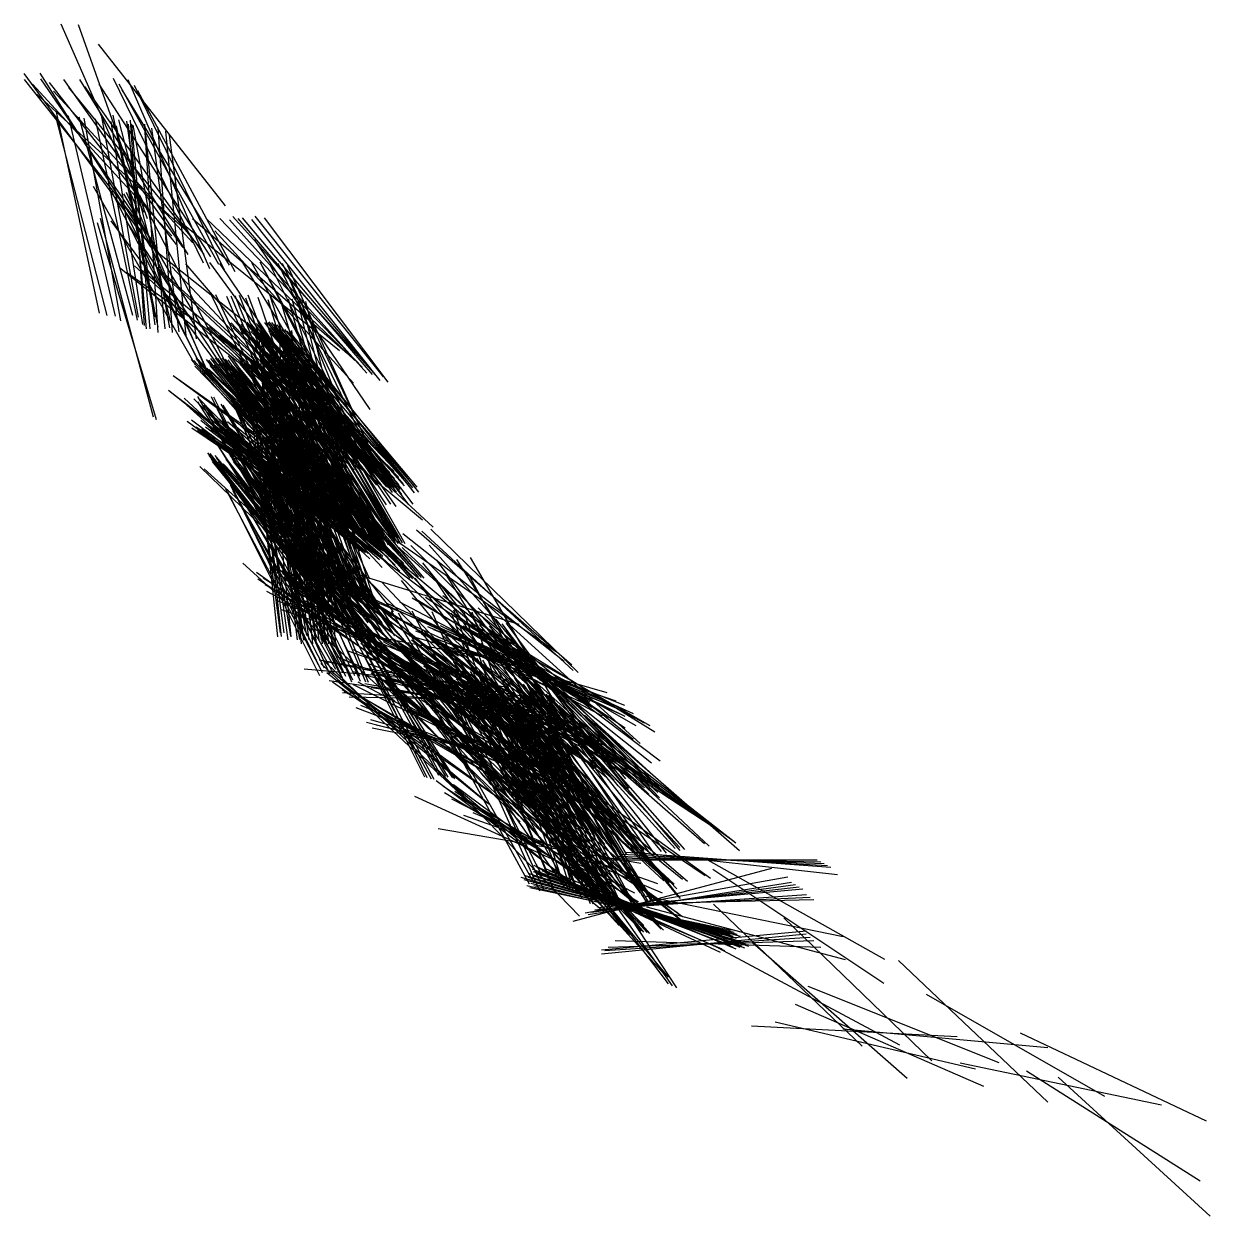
# Model space of a CAD drawing. Extents: x 450045 to 455000, y 6465319 to 6474780.
# Drawn here: x 450967.63 to 450984.58, y 6467464.06 to 6467481.1 of the extents above; entities that cross this region are included whole.
import ezdxf

# ---------------------------------------------------------------- set-up
doc = ezdxf.new("R2010")
doc.units = 0

msp = doc.modelspace()

# ---------------------------------------------------------------- linework, layer by layer
at = {"layer": 'cliff3'}
for points in [[(450968.158, 6467481.096), (450969.342, 6467478.404)], [(450968.406, 6467481.084), (450969.394, 6467478.316)], [(450968.406, 6467481.084), (450969.394, 6467478.316)], [(450968.692, 6467480.806), (450970.508, 6467478.494)], [(450967.631, 6467480.385), (450969.369, 6467478.015)], [(450967.861, 6467480.39), (450969.439, 6467477.91)], [(450967.637, 6467480.302), (450969.463, 6467477.998)], [(450967.755, 6467480.232), (450969.745, 6467478.068)], [(450967.867, 6467480.311), (450969.533, 6467477.889)], [(450967.867, 6467480.311), (450969.533, 6467477.889)], [(450967.992, 6467480.256), (450969.808, 6467477.944)], [(450967.992, 6467480.256), (450969.808, 6467477.944)], [(450968.199, 6467480.299), (450969.901, 6467477.901)], [(450968.428, 6467480.301), (450969.972, 6467477.799)], [(450968.499, 6467480.199), (450970.201, 6467477.801)], [(450968.701, 6467480.234), (450970.299, 6467477.766)], [(450968.906, 6467480.321), (450970.194, 6467477.679)], [(450968.989, 6467480.237), (450970.411, 6467477.663)], [(450969.117, 6467480.3), (450970.283, 6467477.6)], [(450969.206, 6467480.221), (450970.494, 6467477.579)], [(450967.816, 6467480.093), (450969.984, 6467478.107)], [(450968.055, 6467480.132), (450970.045, 6467477.968)], [(450968.055, 6467480.132), (450970.045, 6467477.968)], [(450968.267, 6467480.186), (450970.133, 6467477.914)], [(450969.033, 6467480.154), (450970.567, 6467477.646)], [(450969.253, 6467480.144), (450970.647, 6467477.556)], [(450968.081, 6467479.773), (450968.819, 6467476.927)], [(450968.092, 6467479.837), (450968.708, 6467476.963)], [(450968.266, 6467479.782), (450968.934, 6467476.918)], [(450968.418, 6467479.769), (450969.182, 6467476.931)], [(450968.487, 6467479.746), (450969.013, 6467476.854)], [(450968.652, 6467479.74), (450969.248, 6467476.86)], [(450968.734, 6467479.796), (450969.266, 6467476.904)], [(450968.873, 6467479.702), (450969.327, 6467476.798)], [(450968.904, 6467479.79), (450969.496, 6467476.91)], [(450968.983, 6467479.723), (450969.717, 6467476.877)], [(450969.098, 6467479.706), (450969.502, 6467476.794)], [(450969.152, 6467479.717), (450969.348, 6467476.783)], [(450968.952, 6467479.64), (450969.548, 6467476.76)], [(450969.12, 6467479.664), (450969.38, 6467476.736)], [(450969.167, 6467479.664), (450969.433, 6467476.736)], [(450969.187, 6467479.646), (450969.713, 6467476.754)], [(450969.354, 6467479.663), (450969.646, 6467476.737)], [(450969.356, 6467479.617), (450969.544, 6467476.683)], [(450969.453, 6467479.607), (450969.847, 6467476.693)], [(450969.548, 6467479.616), (450969.752, 6467476.684)], [(450969.654, 6467479.563), (450969.946, 6467476.637)], [(450969.708, 6467479.507), (450970.092, 6467476.593)], [(450968.621, 6467478.776), (450970.079, 6467476.224)], [(450968.879, 6467478.708), (450970.221, 6467476.092)], [(450968.906, 6467478.772), (450970.194, 6467476.128)], [(450969.055, 6467478.667), (450970.545, 6467476.133)], [(450969.094, 6467478.689), (450970.306, 6467476.011)], [(450969.121, 6467478.751), (450970.279, 6467476.049)], [(450969.278, 6467478.658), (450970.622, 6467476.042)], [(450970.617, 6467478.343), (450972.583, 6467476.157)], [(450970.75, 6467478.322), (450972.65, 6467476.078)], [(450970.932, 6467478.348), (450972.768, 6467476.052)], [(450971.065, 6467478.324), (450972.835, 6467475.976)], [(450971.065, 6467478.324), (450972.835, 6467475.976)], [(450968.678, 6467478.258), (450969.522, 6467475.442)], [(450968.721, 6467478.32), (450969.479, 6467475.48)], [(450968.873, 6467478.28), (450970.627, 6467475.92)], [(450969.092, 6467478.278), (450970.708, 6467475.822)], [(450969.857, 6467478.274), (450972.143, 6467476.426)], [(450970.042, 6467478.316), (450972.258, 6467476.384)], [(450970.238, 6467478.316), (450972.362, 6467476.284)], [(450970.433, 6467478.312), (450972.467, 6467476.188)], [(450970.568, 6467478.294), (450972.532, 6467476.106)], [(450970.69, 6467478.313), (450972.61, 6467476.087)], [(450970.884, 6467478.3), (450972.716, 6467476)], [(450970.36, 6467478.137), (450972.34, 6467475.963)], [(450970.924, 6467478.016), (450972.576, 6467475.584)], [(450969.499, 6467477.865), (450971.801, 6467476.035)], [(450969.941, 6467477.664), (450971.859, 6467475.436)], [(450970.282, 6467477.686), (450972.018, 6467475.314)], [(450970.428, 6467477.669), (450972.072, 6467475.231)], [(450970.74, 6467477.708), (450972.26, 6467475.192)], [(450970.882, 6467477.683), (450972.318, 6467475.117)], [(450971.003, 6467477.694), (450972.397, 6467475.106)], [(450971.023, 6467477.655), (450972.377, 6467475.045)], [(450971.143, 6467477.665), (450972.457, 6467475.035)], [(450971.262, 6467477.674), (450972.538, 6467475.026)], [(450971.321, 6467477.678), (450972.579, 6467475.022)], [(450971.399, 6467477.641), (450972.601, 6467474.959)], [(450968.999, 6467477.614), (450971.301, 6467475.786)], [(450969.099, 6467477.548), (450971.501, 6467475.852)], [(450969.212, 6467477.639), (450971.388, 6467475.661)], [(450969.312, 6467477.581), (450971.588, 6467475.719)], [(450969.512, 6467477.639), (450971.688, 6467475.661)], [(450969.528, 6467477.605), (450971.672, 6467475.595)], [(450969.744, 6467477.621), (450971.756, 6467475.479)], [(450971.4, 6467477.513), (450972.5, 6467474.787)], [(450970.307, 6467477.222), (450971.593, 6467474.578)], [(450970.371, 6467477.228), (450971.629, 6467474.572)], [(450970.525, 6467477.203), (450971.675, 6467474.497)], [(450970.587, 6467477.208), (450971.713, 6467474.492)], [(450970.648, 6467477.213), (450971.752, 6467474.487)], [(450970.71, 6467477.217), (450971.79, 6467474.483)], [(450970.798, 6467477.181), (450971.802, 6467474.419)], [(450970.831, 6467477.225), (450971.869, 6467474.475)], [(450970.976, 6467477.192), (450971.924, 6467474.408)], [(450971.12, 6467477.156), (450971.98, 6467474.344)], [(450971.152, 6467477.2), (450972.048, 6467474.4)], [(450971.293, 6467477.162), (450972.107, 6467474.338)], [(450971.407, 6467477.166), (450972.193, 6467474.334)], [(450971.463, 6467477.168), (450972.237, 6467474.332)], [(450971.655, 6467477.129), (450972.345, 6467474.271)], [(450971.543, 6467477.126), (450972.257, 6467474.274)], [(450971.599, 6467477.128), (450972.301, 6467474.272)], [(450970.558, 6467476.835), (450972.542, 6467474.665)], [(450970.596, 6467476.824), (450972.604, 6467474.676)], [(450970.693, 6467476.816), (450972.607, 6467474.584)], [(450970.732, 6467476.806), (450972.668, 6467474.594)], [(450970.816, 6467476.835), (450972.684, 6467474.565)], [(450970.829, 6467476.796), (450972.671, 6467474.504)], [(450970.855, 6467476.826), (450972.745, 6467474.574)], [(450970.951, 6467476.813), (450972.749, 6467474.487)], [(450970.99, 6467476.804), (450972.81, 6467474.496)], [(450971.071, 6467476.829), (450972.829, 6467474.471)], [(450971.111, 6467476.821), (450972.889, 6467474.479)], [(450971.132, 6467476.836), (450972.868, 6467474.464)], [(450971.171, 6467476.829), (450972.929, 6467474.471)], [(450971.206, 6467476.803), (450972.894, 6467474.397)], [(450971.246, 6467476.796), (450972.954, 6467474.404)], [(450970.248, 6467476.777), (450972.352, 6467474.723)], [(450970.286, 6467476.764), (450972.414, 6467474.736)], [(450970.312, 6467476.689), (450972.488, 6467474.711)], [(450970.425, 6467476.646), (450972.675, 6467474.754)], [(450970.462, 6467476.631), (450972.738, 6467474.769)], [(450970.622, 6467476.751), (450972.678, 6467474.649)], [(450970.737, 6467476.715), (450972.863, 6467474.685)], [(450970.758, 6467476.735), (450972.742, 6467474.565)], [(450970.775, 6467476.702), (450972.925, 6467474.698)], [(450970.868, 6467476.787), (450972.732, 6467474.513)], [(450970.873, 6467476.701), (450972.927, 6467474.599)], [(450970.88, 6467476.755), (450972.82, 6467474.545)], [(450970.893, 6467476.716), (450972.807, 6467474.484)], [(450970.911, 6467476.689), (450972.989, 6467474.611)], [(450970.996, 6467476.724), (450973.004, 6467474.576)], [(450971.009, 6467476.686), (450972.991, 6467474.514)], [(450971.016, 6467476.735), (450972.884, 6467474.465)], [(450971.034, 6467476.713), (450973.066, 6467474.587)], [(450971.047, 6467476.675), (450973.053, 6467474.525)], [(450971.132, 6467476.706), (450973.068, 6467474.494)], [(450971.137, 6467476.752), (450972.963, 6467474.448)], [(450971.17, 6467476.696), (450973.13, 6467474.504)], [(450971.19, 6467476.676), (450972.81, 6467474.224)], [(450971.198, 6467476.76), (450973.002, 6467474.44)], [(450971.229, 6467476.67), (450972.871, 6467474.23)], [(450971.255, 6467476.726), (450973.145, 6467474.474)], [(450971.271, 6467476.729), (450973.029, 6467474.371)], [(450971.293, 6467476.716), (450973.207, 6467474.484)], [(450971.316, 6467476.735), (450973.184, 6467474.465)], [(450971.355, 6467476.726), (450973.245, 6467474.474)], [(450971.39, 6467476.704), (450973.21, 6467474.396)], [(450971.429, 6467476.696), (450973.271, 6467474.404)], [(450971.454, 6467476.713), (450971.746, 6467473.787)], [(450970.99, 6467476.616), (450971.21, 6467473.684)], [(450971.027, 6467476.568), (450971.173, 6467473.632)], [(450971.148, 6467476.616), (450971.352, 6467473.684)], [(450971.182, 6467476.568), (450971.318, 6467473.632)], [(450971.254, 6467476.602), (450972.946, 6467474.198)], [(450971.285, 6467476.569), (450971.415, 6467473.631)], [(450971.372, 6467476.579), (450973.128, 6467474.221)], [(450971.388, 6467476.569), (450971.512, 6467473.631)], [(450971.411, 6467476.57), (450973.189, 6467474.23)], [(450970.023, 6467476.299), (450971.977, 6467474.101)], [(450970.058, 6467476.285), (450972.042, 6467474.115)], [(450970.088, 6467476.312), (450972.012, 6467474.088)], [(450970.123, 6467476.299), (450972.077, 6467474.101)], [(450970.235, 6467476.301), (450972.065, 6467473.999)], [(450970.271, 6467476.289), (450972.129, 6467474.011)], [(450970.3, 6467476.312), (450972.1, 6467473.988)], [(450970.335, 6467476.301), (450972.165, 6467473.999)], [(450970.363, 6467476.323), (450972.137, 6467473.977)], [(450970.4, 6467476.312), (450972.2, 6467473.988)], [(450970.427, 6467476.333), (450972.173, 6467473.967)], [(450970.463, 6467476.323), (450972.237, 6467473.977)], [(450970.509, 6467476.306), (450972.191, 6467473.894)], [(450970.546, 6467476.296), (450972.254, 6467473.904)], [(450970.553, 6467476.352), (450972.247, 6467473.948)], [(450970.59, 6467476.342), (450972.31, 6467473.958)], [(450970.697, 6467476.331), (450972.303, 6467473.869)], [(450970.735, 6467476.323), (450972.365, 6467473.877)], [(450970.84, 6467476.308), (450972.36, 6467473.792)], [(450970.878, 6467476.301), (450972.422, 6467473.799)], [(450970.882, 6467476.354), (450972.418, 6467473.846)], [(450970.921, 6467476.347), (450972.479, 6467473.853)], [(450970.941, 6467476.277), (450972.559, 6467473.823)], [(450971.023, 6467476.328), (450972.477, 6467473.772)], [(450971.062, 6467476.322), (450972.538, 6467473.778)], [(450971.144, 6467476.34), (450972.556, 6467473.76)], [(450971.184, 6467476.334), (450972.616, 6467473.766)], [(450971.205, 6467476.345), (450972.595, 6467473.755)], [(450971.244, 6467476.34), (450972.656, 6467473.76)], [(450971.283, 6467476.31), (450972.617, 6467473.69)], [(450971.323, 6467476.305), (450972.677, 6467473.695)], [(450971.343, 6467476.315), (450972.657, 6467473.685)], [(450971.383, 6467476.31), (450972.717, 6467473.69)], [(450971.402, 6467476.319), (450972.698, 6467473.681)], [(450971.443, 6467476.315), (450972.757, 6467473.685)], [(450970.076, 6467476.205), (450972.124, 6467474.095)], [(450970.142, 6467476.22), (450972.158, 6467474.08)], [(450970.179, 6467476.156), (450972.321, 6467474.144)], [(450970.212, 6467476.139), (450972.388, 6467474.161)], [(450970.245, 6467476.173), (450972.355, 6467474.127)], [(450970.279, 6467476.156), (450972.421, 6467474.144)], [(450970.288, 6467476.212), (450972.212, 6467473.988)], [(450970.353, 6467476.224), (450972.247, 6467473.976)], [(450970.393, 6467476.17), (450972.407, 6467474.03)], [(450970.418, 6467476.236), (450972.282, 6467473.964)], [(450970.427, 6467476.155), (450972.473, 6467474.045)], [(450970.458, 6467476.185), (450972.442, 6467474.015)], [(450970.482, 6467476.248), (450972.318, 6467473.952)], [(450970.493, 6467476.17), (450972.507, 6467474.03)], [(450970.523, 6467476.199), (450972.477, 6467474.001)], [(450970.558, 6467476.185), (450972.542, 6467474.015)], [(450970.563, 6467476.223), (450972.337, 6467473.877)], [(450970.588, 6467476.212), (450972.512, 6467473.988)], [(450970.609, 6467476.269), (450972.391, 6467473.931)], [(450970.623, 6467476.199), (450972.577, 6467474.001)], [(450970.671, 6467476.189), (450972.529, 6467473.911)], [(450970.706, 6467476.177), (450972.594, 6467473.923)], [(450970.718, 6467476.236), (450972.582, 6467473.964)], [(450970.753, 6467476.252), (450972.447, 6467473.848)], [(450970.753, 6467476.224), (450972.647, 6467473.976)], [(450970.863, 6467476.223), (450972.637, 6467473.877)], [(450970.897, 6467476.231), (450972.503, 6467473.769)], [(450970.9, 6467476.212), (450972.7, 6467473.888)], [(450971.009, 6467476.206), (450972.691, 6467473.794)], [(450971.046, 6467476.196), (450972.754, 6467473.804)], [(450971.053, 6467476.252), (450972.747, 6467473.848)], [(450971.082, 6467476.254), (450972.618, 6467473.746)], [(450971.09, 6467476.242), (450972.81, 6467473.858)], [(450971.197, 6467476.231), (450972.803, 6467473.769)], [(450971.205, 6467476.267), (450972.695, 6467473.733)], [(450971.235, 6467476.223), (450972.865, 6467473.777)], [(450971.265, 6467476.273), (450972.735, 6467473.727)], [(450971.321, 6467476.247), (450972.879, 6467473.753)], [(450971.344, 6467476.24), (450972.756, 6467473.66)], [(450971.359, 6467476.239), (450972.941, 6467473.761)], [(450971.382, 6467476.254), (450972.918, 6467473.746)], [(450971.405, 6467476.245), (450972.795, 6467473.655)], [(450971.421, 6467476.247), (450972.979, 6467473.753)], [(450971.462, 6467476.222), (450972.938, 6467473.678)], [(450971.464, 6467476.25), (450972.836, 6467473.65)], [(450971.501, 6467476.215), (450972.999, 6467473.685)], [(450971.523, 6467476.228), (450972.977, 6467473.672)], [(450971.562, 6467476.222), (450973.038, 6467473.678)], [(450971.584, 6467476.234), (450973.016, 6467473.666)], [(450971.623, 6467476.228), (450973.077, 6467473.672)], [(450969.766, 6467476.071), (450972.134, 6467474.329)], [(450969.799, 6467476.048), (450972.201, 6467474.352)], [(450969.698, 6467475.863), (450972.002, 6467474.037)], [(450969.729, 6467475.838), (450972.071, 6467474.062)], [(450970.112, 6467475.771), (450971.588, 6467473.229)], [(450970.308, 6467475.772), (450971.592, 6467473.128)], [(450970.563, 6467475.798), (450971.737, 6467473.102)], [(450970.6, 6467475.792), (450971.8, 6467473.108)], [(450970.748, 6467475.813), (450971.852, 6467473.087)], [(450970.777, 6467475.774), (450971.823, 6467473.026)], [(450970.787, 6467475.808), (450971.913, 6467473.092)], [(450970.816, 6467475.769), (450971.884, 6467473.031)], [(450970.898, 6467475.781), (450971.902, 6467473.019)], [(450970.937, 6467475.778), (450971.963, 6467473.022)], [(450971.017, 6467475.788), (450971.983, 6467473.012)], [(450971.058, 6467475.785), (450972.042, 6467473.015)], [(450971.072, 6467475.893), (450973.328, 6467474.007)], [(450971.119, 6467475.921), (450972.181, 6467473.179)], [(450971.159, 6467475.917), (450972.241, 6467473.183)], [(450971.174, 6467475.853), (450972.326, 6467473.147)], [(450971.292, 6467475.838), (450972.508, 6467473.162)], [(450971.321, 6467475.899), (450973.479, 6467473.901)], [(450971.33, 6467475.833), (450972.57, 6467473.167)], [(450969.859, 6467475.735), (450972.041, 6467473.765)], [(450969.922, 6467475.749), (450972.078, 6467473.751)], [(450970.061, 6467475.739), (450972.139, 6467473.661)], [(450970.113, 6467475.692), (450971.687, 6467473.208)], [(450970.123, 6467475.752), (450972.177, 6467473.648)], [(450970.204, 6467475.652), (450971.896, 6467473.248)], [(450970.233, 6467475.637), (450971.967, 6467473.263)], [(450970.343, 6467475.765), (450971.657, 6467473.135)], [(450970.346, 6467475.691), (450971.754, 6467473.109)], [(450970.444, 6467475.661), (450971.956, 6467473.139)], [(450970.475, 6467475.649), (450972.025, 6467473.151)], [(450970.592, 6467475.76), (450971.708, 6467473.04)], [(450970.607, 6467475.722), (450971.893, 6467473.078)], [(450970.63, 6467475.755), (450971.77, 6467473.045)], [(450970.636, 6467475.686), (450971.864, 6467473.014)], [(450970.712, 6467475.699), (450972.088, 6467473.101)], [(450970.743, 6467475.665), (450972.057, 6467473.035)], [(450970.746, 6467475.691), (450972.154, 6467473.109)], [(450970.777, 6467475.657), (450972.123, 6467473.043)], [(450970.797, 6467475.741), (450972.003, 6467473.059)], [(450970.825, 6467475.703), (450971.975, 6467472.997)], [(450970.907, 6467475.722), (450972.193, 6467473.078)], [(450970.936, 6467475.686), (450972.164, 6467473.014)], [(450970.943, 6467475.715), (450972.257, 6467473.085)], [(450970.948, 6467475.713), (450972.052, 6467472.987)], [(450970.972, 6467475.679), (450972.228, 6467473.021)], [(450971.063, 6467475.698), (450972.237, 6467473.002)], [(450971.07, 6467475.721), (450972.13, 6467472.979)], [(450971.1, 6467475.692), (450972.3, 6467473.008)], [(450971.158, 6467475.667), (450971.942, 6467472.833)], [(450971.162, 6467475.753), (450972.038, 6467472.947)], [(450971.162, 6467475.753), (450972.038, 6467472.947)], [(450971.187, 6467475.708), (450972.313, 6467472.992)], [(450971.2, 6467475.665), (450972, 6467472.835)], [(450971.203, 6467475.75), (450972.097, 6467472.95)], [(450971.203, 6467475.75), (450972.097, 6467472.95)], [(450971.213, 6467475.604), (450972.087, 6467472.796)], [(450971.217, 6467475.688), (450972.183, 6467472.912)], [(450971.217, 6467475.688), (450972.183, 6467472.912)], [(450971.225, 6467475.703), (450972.375, 6467472.997)], [(450971.32, 6467475.756), (450972.18, 6467472.944)], [(450971.335, 6467475.695), (450972.265, 6467472.905)], [(450971.337, 6467475.678), (450972.363, 6467472.922)], [(450971.337, 6467475.678), (450972.363, 6467472.922)], [(450971.377, 6467475.674), (450972.423, 6467472.926)], [(450971.377, 6467475.674), (450972.423, 6467472.926)], [(450971.458, 6467475.685), (450972.442, 6467472.915)], [(450971.498, 6467475.681), (450972.502, 6467472.919)], [(450971.576, 6467475.692), (450972.524, 6467472.908)], [(450971.603, 6467475.65), (450972.497, 6467472.85)], [(450971.617, 6467475.688), (450972.583, 6467472.912)], [(450971.644, 6467475.648), (450972.556, 6467472.852)], [(450971.72, 6467475.656), (450972.58, 6467472.844)], [(450971.762, 6467475.653), (450972.638, 6467472.847)], [(450970.027, 6467475.436), (450972.373, 6467473.664)], [(450970.162, 6467475.431), (450972.438, 6467473.569)], [(450970.225, 6467475.446), (450972.475, 6467473.554)], [(450970.287, 6467475.461), (450972.513, 6467473.539)], [(450970.35, 6467475.475), (450972.55, 6467473.525)], [(450970.424, 6467475.451), (450972.576, 6467473.449)], [(450970.747, 6467475.475), (450972.753, 6467473.325)], [(450970.861, 6467475.439), (450972.939, 6467473.361)], [(450971.119, 6467475.445), (450973.081, 6467473.255)], [(450971.18, 6467475.455), (450973.12, 6467473.245)], [(450971.255, 6467475.426), (450973.145, 6467473.174)], [(450971.258, 6467475.435), (450973.242, 6467473.265)], [(450971.316, 6467475.435), (450973.184, 6467473.165)], [(450971.335, 6467475.595), (450972.265, 6467472.805)], [(450971.375, 6467475.591), (450972.325, 6467472.809)], [(450971.455, 6467475.426), (450973.345, 6467473.174)], [(450969.965, 6467475.419), (450972.335, 6467473.681)], [(450970.031, 6467475.322), (450972.469, 6467473.678)], [(450970.093, 6467475.339), (450972.507, 6467473.661)], [(450970.106, 6467475.284), (450972.594, 6467473.716)], [(450970.169, 6467475.303), (450972.631, 6467473.697)], [(450970.227, 6467475.336), (450972.573, 6467473.564)], [(450970.29, 6467475.352), (450972.61, 6467473.548)], [(450970.302, 6467475.302), (450972.698, 6467473.598)], [(450970.352, 6467475.368), (450972.648, 6467473.532)], [(450970.365, 6467475.319), (450972.735, 6467473.581)], [(450970.415, 6467475.384), (450972.685, 6467473.516)], [(450970.427, 6467475.336), (450972.773, 6467473.564)], [(450970.487, 6467475.361), (450972.713, 6467473.439)], [(450970.489, 6467475.258), (450972.011, 6467472.742)], [(450970.49, 6467475.352), (450972.81, 6467473.548)], [(450970.539, 6467475.413), (450972.761, 6467473.487)], [(450970.562, 6467475.331), (450972.838, 6467473.469)], [(450970.615, 6467475.384), (450972.885, 6467473.516)], [(450970.675, 6467475.402), (450972.825, 6467473.398)], [(450970.75, 6467475.375), (450972.95, 6467473.425)], [(450970.811, 6467475.389), (450972.889, 6467473.311)], [(450970.886, 6467475.364), (450973.014, 6467473.336)], [(450970.908, 6467475.307), (450971.292, 6467472.393)], [(450970.937, 6467475.415), (450973.063, 6467473.385)], [(450970.946, 6467475.262), (450971.254, 6467472.338)], [(450970.953, 6467475.307), (450971.347, 6467472.393)], [(450970.992, 6467475.261), (450971.308, 6467472.339)], [(450970.996, 6467475.424), (450973.004, 6467473.276)], [(450971.073, 6467475.401), (450973.127, 6467473.299)], [(450971.154, 6467475.263), (450971.446, 6467472.337)], [(450971.154, 6467475.263), (450971.446, 6467472.337)], [(450971.196, 6467475.424), (450973.204, 6467473.276)], [(450971.332, 6467475.406), (450973.268, 6467473.194)], [(450971.393, 6467475.416), (450973.307, 6467473.184)], [(450970.299, 6467475.233), (450971.901, 6467472.767)], [(450970.321, 6467475.197), (450971.879, 6467472.703)], [(450970.511, 6467475.221), (450971.989, 6467472.679)], [(450970.958, 6467475.25), (450971.442, 6467472.35)], [(450970.961, 6467475.107), (450972.639, 6467472.693)], [(450970.998, 6467475.206), (450971.402, 6467472.294)], [(450971.087, 6467475.246), (450971.613, 6467472.354)], [(450971.129, 6467475.245), (450971.671, 6467472.355)], [(450971.13, 6467475.203), (450971.57, 6467472.297)], [(450971.163, 6467475.208), (450971.537, 6467472.292)], [(450971.163, 6467475.208), (450971.537, 6467472.292)], [(450971.173, 6467475.202), (450971.627, 6467472.298)], [(450971.272, 6467475.209), (450971.628, 6467472.291)], [(450971.298, 6467475.206), (450971.702, 6467472.294)], [(450971.298, 6467475.206), (450971.702, 6467472.294)], [(450971.307, 6467475.163), (450971.593, 6467472.237)], [(450971.342, 6467475.205), (450971.758, 6467472.295)], [(450971.342, 6467475.205), (450971.758, 6467472.295)], [(450971.408, 6467475.207), (450971.792, 6467472.293)], [(450971.446, 6467475.162), (450971.754, 6467472.238)], [(450971.453, 6467475.207), (450971.847, 6467472.293)], [(450971.492, 6467475.161), (450971.808, 6467472.239)], [(450971.518, 6467475.209), (450971.882, 6467472.291)], [(450971.563, 6467475.208), (450971.937, 6467472.292)], [(450971.607, 6467475.163), (450971.893, 6467472.237)], [(450971.654, 6467475.163), (450971.946, 6467472.237)], [(450971.714, 6467475.164), (450971.986, 6467472.236)], [(450971.761, 6467475.163), (450972.039, 6467472.237)], [(450971.767, 6467475.164), (450972.033, 6467472.236)], [(450971.814, 6467475.164), (450972.086, 6467472.236)], [(450970.254, 6467474.965), (450972.046, 6467472.635)], [(450970.273, 6467474.93), (450972.027, 6467472.57)], [(450970.289, 6467474.954), (450972.111, 6467472.646)], [(450970.308, 6467474.919), (450972.092, 6467472.581)], [(450970.359, 6467474.929), (450972.241, 6467472.671)], [(450970.554, 6467474.965), (450972.346, 6467472.635)], [(450970.573, 6467474.93), (450972.327, 6467472.57)], [(450970.701, 6467474.95), (450972.399, 6467472.55)], [(450970.828, 6467474.969), (450972.472, 6467472.531)], [(450971.018, 6467475.026), (450972.782, 6467472.674)], [(450971.092, 6467475.006), (450972.908, 6467472.694)], [(450970.144, 6467474.772), (450972.256, 6467472.728)], [(450970.306, 6467474.877), (450972.194, 6467472.623)], [(450970.324, 6467474.842), (450972.176, 6467472.558)], [(450970.378, 6467474.895), (450972.222, 6467472.605)], [(450970.41, 6467474.836), (450972.39, 6467472.664)], [(450970.427, 6467474.802), (450972.373, 6467472.598)], [(450970.477, 6467474.806), (450972.523, 6467472.694)], [(450970.495, 6467474.772), (450972.505, 6467472.628)], [(450970.5, 6467474.912), (450972.3, 6467472.588)], [(450970.518, 6467474.876), (450972.282, 6467472.524)], [(450970.606, 6467474.877), (450972.494, 6467472.623)], [(450970.624, 6467474.842), (450972.476, 6467472.558)], [(450970.646, 6467474.896), (450972.354, 6467472.504)], [(450970.675, 6467474.85), (450972.625, 6467472.65)], [(450970.693, 6467474.816), (450972.607, 6467472.584)], [(450970.754, 6467474.865), (450972.546, 6467472.535)], [(450970.824, 6467474.842), (450972.676, 6467472.558)], [(450970.882, 6467474.886), (450972.618, 6467472.514)], [(450970.954, 6467474.865), (450972.746, 6467472.535)], [(450971.005, 6467474.787), (450972.595, 6467472.313)], [(450971.028, 6467474.869), (450972.672, 6467472.431)], [(450971.028, 6467474.869), (450972.672, 6467472.431)], [(450971.078, 6467474.768), (450972.722, 6467472.332)], [(450971.101, 6467474.85), (450972.799, 6467472.45)], [(450971.101, 6467474.85), (450972.799, 6467472.45)], [(450971.154, 6467474.886), (450972.746, 6467472.414)], [(450971.228, 6467474.869), (450972.872, 6467472.431)], [(450971.354, 6467474.886), (450972.946, 6467472.414)], [(450971.373, 6467474.848), (450972.927, 6467472.352)], [(450970.209, 6467474.735), (450972.391, 6467472.765)], [(450970.514, 6467474.45), (450971.886, 6467471.85)], [(450970.543, 6467474.415), (450971.857, 6467471.785)], [(450970.578, 6467474.507), (450971.922, 6467471.893)], [(450970.608, 6467474.472), (450971.892, 6467471.828)], [(450970.617, 6467474.424), (450972.083, 6467471.876)], [(450970.682, 6467474.403), (450972.218, 6467471.897)], [(450970.8, 6467474.492), (450972, 6467471.808)], [(450970.8, 6467474.492), (450972, 6467471.808)], [(450970.843, 6467474.415), (450972.157, 6467471.785)], [(450970.843, 6467474.415), (450972.157, 6467471.785)], [(450970.971, 6467474.428), (450972.229, 6467471.772)], [(450971.043, 6467474.415), (450972.357, 6467471.785)], [(450971.097, 6467474.441), (450972.303, 6467471.759)], [(450971.171, 6467474.428), (450972.429, 6467471.772)], [(450971.187, 6467474.408), (450972.313, 6467471.692)], [(450971.387, 6467474.408), (450972.513, 6467471.692)], [(450971.448, 6467474.413), (450972.552, 6467471.687)], [(450970.646, 6467474.391), (450972.054, 6467471.809)], [(450970.712, 6467474.371), (450972.188, 6467471.829)], [(450970.912, 6467474.399), (450972.288, 6467471.801)], [(450970.912, 6467474.399), (450972.288, 6467471.801)], [(450971, 6467474.392), (450972.2, 6467471.708)], [(450971.072, 6467474.379), (450972.328, 6467471.721)], [(450971.263, 6467474.398), (450972.437, 6467471.702)], [(450972.841, 6467473.787), (450975.259, 6467472.113)], [(450973.046, 6467473.811), (450975.354, 6467471.989)], [(450973.046, 6467473.811), (450975.354, 6467471.989)], [(450973.24, 6467473.864), (450975.46, 6467471.936)], [(450973.318, 6467473.845), (450975.482, 6467471.855)], [(450973.446, 6467473.875), (450975.554, 6467471.825)], [(450973.446, 6467473.875), (450975.554, 6467471.825)], [(450971.25, 6467473.699), (450973.65, 6467472.001)], [(450971.277, 6467473.615), (450973.723, 6467471.985)], [(450971.359, 6467473.637), (450973.841, 6467472.063)], [(450971.387, 6467473.552), (450973.913, 6467472.048)], [(450972.574, 6467473.582), (450974.926, 6467471.818)], [(450972.773, 6467473.594), (450975.027, 6467471.706)], [(450972.773, 6467473.594), (450975.027, 6467471.706)], [(450972.961, 6467473.638), (450975.139, 6467471.662)], [(450973.036, 6467473.614), (450975.164, 6467471.586)], [(450973.161, 6467473.639), (450975.239, 6467471.561)], [(450973.161, 6467473.639), (450975.239, 6467471.561)], [(450973.422, 6467473.647), (450975.378, 6467471.453)], [(450970.761, 6467473.387), (450972.939, 6467471.413)], [(450970.761, 6467473.387), (450972.939, 6467471.413)], [(450971.416, 6467473.466), (450973.984, 6467472.034)], [(450971.727, 6467473.402), (450973.673, 6467471.198)], [(450971.895, 6467473.382), (450974.705, 6467472.518)], [(450971.989, 6467473.454), (450973.811, 6467471.146)], [(450972.093, 6467473.416), (450974.007, 6467471.184)], [(450973.327, 6467473.394), (450975.173, 6467471.106)], [(450973.529, 6467473.434), (450975.271, 6467471.066)], [(450973.815, 6467473.443), (450975.385, 6467470.957)], [(450973.815, 6467473.443), (450975.385, 6467470.957)], [(450974.007, 6467473.469), (450975.493, 6467470.931)], [(450970.956, 6467473.258), (450973.344, 6467471.542)], [(450970.956, 6467473.258), (450973.344, 6467471.542)], [(450971.226, 6467473.348), (450973.474, 6467471.452)], [(450971.245, 6467473.26), (450973.555, 6467471.44)], [(450971.309, 6467473.335), (450973.491, 6467471.365)], [(450971.324, 6467473.282), (450973.676, 6467471.518)], [(450971.326, 6467473.248), (450973.574, 6467471.352)], [(450971.406, 6467473.273), (450973.694, 6467471.427)], [(450971.567, 6467473.37), (450974.233, 6467472.13)], [(450971.639, 6467473.257), (450974.361, 6467472.143)], [(450971.744, 6467473.321), (450973.756, 6467471.179)], [(450971.828, 6467473.356), (450973.872, 6467471.244)], [(450971.844, 6467473.272), (450973.956, 6467471.228)], [(450972.006, 6467473.377), (450973.894, 6467471.123)], [(450972.11, 6467473.336), (450974.09, 6467471.164)], [(450972.127, 6467473.255), (450974.173, 6467471.145)], [(450972.89, 6467473.319), (450975.01, 6467471.281)], [(450973.03, 6467473.359), (450975.07, 6467471.241)], [(450970.977, 6467473.165), (450973.423, 6467471.535)], [(450970.977, 6467473.165), (450973.423, 6467471.535)], [(450971.053, 6467473.179), (450973.547, 6467471.621)], [(450971.053, 6467473.179), (450973.547, 6467471.621)], [(450971.076, 6467473.083), (450973.624, 6467471.617)], [(450971.076, 6467473.083), (450973.624, 6467471.617)], [(450971.344, 6467473.191), (450973.756, 6467471.509)], [(450971.366, 6467473.099), (450973.834, 6467471.501)], [(450971.424, 6467473.182), (450973.776, 6467471.418)], [(450971.444, 6467473.091), (450973.856, 6467471.409)], [(450971.861, 6467473.187), (450974.039, 6467471.213)], [(450971.992, 6467473.105), (450974.308, 6467471.295)], [(450972.261, 6467473.187), (450974.439, 6467471.213)], [(450972.312, 6467473.081), (450974.588, 6467471.219)], [(450972.611, 6467473.089), (450974.689, 6467471.011)], [(450972.744, 6467473.121), (450974.756, 6467470.979)], [(450973.024, 6467473.142), (450974.876, 6467470.858)], [(450973.218, 6467473.176), (450974.982, 6467470.824)], [(450973.491, 6467473.177), (450975.109, 6467470.723)], [(450973.491, 6467473.177), (450975.109, 6467470.723)], [(450973.678, 6467473.201), (450975.222, 6467470.699)], [(450974.003, 6467473.194), (450975.397, 6467470.606)], [(450971.101, 6467472.988), (450973.699, 6467471.612)], [(450971.101, 6467472.988), (450973.699, 6467471.612)], [(450971.501, 6467472.988), (450974.099, 6467471.612)], [(450971.576, 6467472.983), (450974.124, 6467471.517)], [(450972.043, 6467472.965), (450973.357, 6467470.335)], [(450972.044, 6467472.991), (450974.456, 6467471.309)], [(450972.046, 6467472.891), (450973.454, 6467470.309)], [(450972.108, 6467472.972), (450973.392, 6467470.328)], [(450972.112, 6467472.899), (450973.488, 6467470.301)], [(450972.143, 6467472.939), (450973.557, 6467470.361)], [(450972.21, 6467472.948), (450973.59, 6467470.352)], [(450972.212, 6467472.871), (450973.688, 6467470.329)], [(450973.181, 6467472.892), (450975.719, 6467471.408)], [(450973.248, 6467472.87), (450975.752, 6467471.33)], [(450973.37, 6467472.904), (450975.83, 6467471.296)], [(450973.37, 6467472.904), (450975.83, 6467471.296)], [(450973.621, 6467472.928), (450975.979, 6467471.172)], [(450971.241, 6467472.86), (450973.959, 6467471.74)], [(450971.241, 6467472.86), (450973.959, 6467471.74)], [(450971.309, 6467472.727), (450974.091, 6467471.773)], [(450971.309, 6467472.727), (450974.091, 6467471.773)], [(450971.563, 6467472.861), (450974.237, 6467471.639)], [(450971.635, 6467472.857), (450974.265, 6467471.543)], [(450972.144, 6467472.861), (450973.656, 6467470.339)], [(450972.144, 6467472.78), (450973.756, 6467470.32)], [(450972.213, 6467472.792), (450973.787, 6467470.308)], [(450972.261, 6467472.72), (450974.039, 6467470.38)], [(450972.333, 6467472.737), (450974.067, 6467470.363)], [(450972.816, 6467472.818), (450975.484, 6467471.582)], [(450972.882, 6467472.703), (450974.418, 6467470.197)], [(450973, 6467472.837), (450975.6, 6467471.463)], [(450973, 6467472.837), (450975.6, 6467471.463)], [(450973.178, 6467472.707), (450974.522, 6467470.093)], [(450973.77, 6467472.721), (450974.83, 6467469.979)], [(450974.059, 6467472.727), (450976.341, 6467470.873)], [(450974.059, 6467472.727), (450976.341, 6467470.873)], [(450974.122, 6467472.751), (450976.178, 6467470.649)], [(450974.261, 6467472.787), (450976.439, 6467470.813)], [(450972.359, 6467472.629), (450974.241, 6467470.371)], [(450972.979, 6467472.681), (450974.421, 6467470.119)], [(450973.063, 6467472.56), (450975.737, 6467471.34)], [(450973.063, 6467472.56), (450975.737, 6467471.34)], [(450973.304, 6467472.594), (450975.896, 6467471.206)], [(450973.463, 6467472.698), (450974.637, 6467470.002)], [(450973.737, 6467472.678), (450974.763, 6467469.922)], [(450973.777, 6467472.665), (450976.223, 6467471.035)], [(450973.824, 6467472.529), (450976.376, 6467471.071)], [(450973.917, 6467472.688), (450974.883, 6467469.912)], [(450974.024, 6467472.529), (450976.576, 6467471.071)], [(450974.035, 6467472.695), (450974.965, 6467469.905)], [(450974.373, 6467472.591), (450976.227, 6467470.309)], [(450974.526, 6467472.532), (450976.274, 6467470.168)], [(450971.955, 6467472.468), (450974.845, 6467471.932)], [(450973.16, 6467472.363), (450975.54, 6467470.637)], [(450973.226, 6467472.421), (450975.974, 6467471.379)], [(450973.226, 6467472.421), (450975.974, 6467471.379)], [(450973.31, 6467472.379), (450976.09, 6467471.421)], [(450973.31, 6467472.379), (450976.09, 6467471.421)], [(450973.352, 6467472.418), (450975.648, 6467470.582)], [(450973.4, 6467472.482), (450976.1, 6467471.318)], [(450973.463, 6467472.46), (450976.137, 6467471.24)], [(450973.484, 6467472.442), (450976.216, 6467471.358)], [(450973.545, 6467472.42), (450976.255, 6467471.28)], [(450973.581, 6467472.498), (450976.219, 6467471.202)], [(450973.581, 6467472.498), (450976.219, 6467471.202)], [(450973.62, 6467472.447), (450975.78, 6467470.453)], [(450973.62, 6467472.447), (450975.78, 6467470.453)], [(450973.663, 6467472.46), (450976.337, 6467471.24)], [(450973.663, 6467472.46), (450976.337, 6467471.24)], [(450973.811, 6467472.489), (450975.889, 6467470.411)], [(450973.904, 6467472.494), (450976.496, 6467471.106)], [(450974.139, 6467472.513), (450976.061, 6467470.287)], [(450974.139, 6467472.513), (450976.061, 6467470.287)], [(450974.15, 6467472.523), (450976.65, 6467470.977)], [(450974.279, 6467472.495), (450976.121, 6467470.205)], [(450974.3, 6467472.365), (450976.6, 6467470.535)], [(450974.464, 6467472.523), (450976.236, 6467470.177)], [(450972.448, 6467472.247), (450974.852, 6467470.553)], [(450972.505, 6467472.244), (450975.195, 6467471.056)], [(450972.574, 6467472.282), (450974.926, 6467470.518)], [(450972.723, 6467472.209), (450975.177, 6467470.591)], [(450972.76, 6467472.189), (450975.24, 6467470.611)], [(450972.768, 6467472.269), (450975.332, 6467470.831)], [(450972.836, 6467472.309), (450975.064, 6467470.391)], [(450972.895, 6467472.315), (450975.405, 6467470.785)], [(450972.984, 6467472.245), (450975.316, 6467470.455)], [(450973.021, 6467472.228), (450975.379, 6467470.472)], [(450973.137, 6467472.357), (450975.963, 6467471.543)], [(450973.173, 6467472.294), (450975.427, 6467470.406)], [(450973.21, 6467472.278), (450975.49, 6467470.422)], [(450973.436, 6467472.314), (450975.564, 6467470.286)], [(450973.436, 6467472.314), (450975.564, 6467470.286)], [(450973.473, 6467472.3), (450975.627, 6467470.3)], [(450973.473, 6467472.3), (450975.627, 6467470.3)], [(450973.623, 6467472.352), (450975.677, 6467470.248)], [(450973.661, 6467472.339), (450975.739, 6467470.261)], [(450973.836, 6467472.209), (450976.064, 6467470.291)], [(450974.161, 6467472.239), (450976.239, 6467470.161)], [(450974.161, 6467472.239), (450976.239, 6467470.161)], [(450974.298, 6467472.225), (450976.302, 6467470.075)], [(450974.377, 6467472.336), (450976.723, 6467470.564)], [(450974.537, 6467472.215), (450976.663, 6467470.185)], [(450974.612, 6467472.189), (450976.788, 6467470.211)], [(450972.091, 6467472.061), (450974.809, 6467470.939)], [(450972.131, 6467472.036), (450974.869, 6467470.964)], [(450972.262, 6467472.134), (450975.038, 6467471.166)], [(450972.335, 6467472.157), (450974.965, 6467470.843)], [(450972.374, 6467472.134), (450975.026, 6467470.866)], [(450972.597, 6467472.169), (450975.103, 6467470.631)], [(450972.634, 6467472.148), (450975.166, 6467470.652)], [(450972.941, 6467472.019), (450975.559, 6467470.681)], [(450973.197, 6467472.069), (450975.703, 6467470.531)], [(450973.385, 6467472.128), (450975.815, 6467470.472)], [(450973.647, 6467472.162), (450975.953, 6467470.338)], [(450973.647, 6467472.162), (450975.953, 6467470.338)], [(450973.785, 6467472.028), (450976.215, 6467470.372)], [(450973.785, 6467472.028), (450976.215, 6467470.372)], [(450973.818, 6467472.026), (450975.582, 6467469.674)], [(450973.974, 6467472.082), (450976.326, 6467470.318)], [(450974.048, 6467472.047), (450976.452, 6467470.353)], [(450974.099, 6467472.033), (450975.701, 6467469.567)], [(450974.298, 6467472.123), (450976.502, 6467470.177)], [(450974.298, 6467472.123), (450976.502, 6467470.177)], [(450974.311, 6467472.021), (450975.789, 6467469.479)], [(450974.373, 6467472.094), (450976.627, 6467470.206)], [(450974.373, 6467472.094), (450976.627, 6467470.206)], [(450974.436, 6467472.114), (450976.564, 6467470.086)], [(450974.51, 6467472.086), (450976.69, 6467470.114)], [(450974.623, 6467472.152), (450976.677, 6467470.048)], [(450974.685, 6467472.163), (450976.715, 6467470.037)], [(450974.698, 6467472.127), (450976.802, 6467470.073)], [(450974.761, 6467472.139), (450976.839, 6467470.061)], [(450974.764, 6467472.025), (450976.036, 6467469.375)], [(450971.636, 6467471.88), (450974.564, 6467471.62)], [(450971.636, 6467471.88), (450974.564, 6467471.62)], [(450971.853, 6467472.007), (450974.747, 6467471.493)], [(450971.877, 6467471.954), (450974.023, 6467469.946)], [(450971.91, 6467471.995), (450974.79, 6467471.405)], [(450971.944, 6467471.972), (450974.056, 6467469.928)], [(450972.026, 6467471.848), (450974.274, 6467469.952)], [(450972.568, 6467471.95), (450975.332, 6467470.95)], [(450972.818, 6467471.972), (450975.482, 6467470.728)], [(450972.875, 6467471.85), (450974.825, 6467469.65)], [(450972.898, 6467471.863), (450975.202, 6467470.037)], [(450972.984, 6467471.857), (450975.216, 6467469.943)], [(450973.091, 6467471.861), (450975.809, 6467470.739)], [(450973.154, 6467471.865), (450974.946, 6467469.535)], [(450973.192, 6467471.92), (450975.308, 6467469.88)], [(450973.341, 6467471.919), (450975.959, 6467470.581)], [(450973.418, 6467471.872), (450976.082, 6467470.628)], [(450973.485, 6467471.958), (450975.415, 6467469.742)], [(450973.527, 6467471.985), (450976.073, 6467470.515)], [(450973.603, 6467471.942), (450976.197, 6467470.558)], [(450973.618, 6467471.876), (450975.382, 6467469.524)], [(450973.654, 6467471.865), (450975.446, 6467469.535)], [(450973.765, 6467471.86), (450975.435, 6467469.44)], [(450973.773, 6467471.98), (450975.527, 6467469.62)], [(450973.801, 6467471.85), (450975.499, 6467469.45)], [(450973.86, 6467471.989), (450976.34, 6467470.411)], [(450973.86, 6467471.989), (450976.34, 6467470.411)], [(450973.891, 6467471.877), (450975.509, 6467469.423)], [(450973.928, 6467471.869), (450975.572, 6467469.431)], [(450973.97, 6467472.013), (450975.63, 6467469.587)], [(450974.136, 6467471.856), (450975.664, 6467469.344)], [(450974.185, 6467472.005), (450975.715, 6467469.495)], [(450974.52, 6467472.003), (450975.88, 6467469.397)], [(450974.643, 6467472.015), (450975.957, 6467469.385)], [(450971.959, 6467471.827), (450974.241, 6467469.973)], [(450971.995, 6467471.712), (450974.905, 6467471.288)], [(450972.044, 6467471.691), (450974.456, 6467470.009)], [(450972.111, 6467471.715), (450974.489, 6467469.985)], [(450972.333, 6467471.842), (450975.167, 6467471.058)], [(450972.403, 6467471.692), (450974.997, 6467470.308)], [(450972.594, 6467471.823), (450974.706, 6467469.777)], [(450972.677, 6467471.806), (450974.723, 6467469.694)], [(450972.726, 6467471.748), (450974.974, 6467469.852)], [(450972.731, 6467471.784), (450975.569, 6467471.016)], [(450972.759, 6467471.727), (450975.041, 6467469.873)], [(450972.809, 6467471.735), (450974.991, 6467469.765)], [(450972.817, 6467471.728), (450975.683, 6467471.072)], [(450972.842, 6467471.715), (450975.058, 6467469.785)], [(450972.971, 6467471.81), (450975.729, 6467470.79)], [(450973.011, 6467471.789), (450975.089, 6467469.711)], [(450973.044, 6467471.772), (450975.156, 6467469.728)], [(450973.052, 6467471.756), (450975.848, 6467470.844)], [(450973.171, 6467471.81), (450975.929, 6467470.79)], [(450973.293, 6467471.816), (450975.207, 6467469.584)], [(450973.327, 6467471.802), (450975.273, 6467469.598)], [(450973.573, 6467471.83), (450975.327, 6467469.47)], [(450973.608, 6467471.819), (450975.392, 6467469.481)], [(450973.761, 6467471.688), (450975.739, 6467469.512)], [(450973.81, 6467471.736), (450975.79, 6467469.564)], [(450973.959, 6467471.729), (450975.841, 6467469.471)], [(450974.011, 6467471.84), (450975.589, 6467469.36)], [(450974.089, 6467471.754), (450975.911, 6467469.446)], [(450974.173, 6467471.73), (450975.927, 6467469.37)], [(450974.301, 6467471.75), (450975.999, 6467469.35)], [(450974.511, 6467471.74), (450976.089, 6467469.26)], [(450974.636, 6467471.756), (450976.164, 6467469.244)], [(450974.759, 6467471.77), (450976.241, 6467469.23)], [(450974.891, 6467471.677), (450976.509, 6467469.223)], [(450972.176, 6467471.583), (450974.724, 6467470.117)], [(450972.183, 6467471.54), (450975.117, 6467471.36)], [(450972.209, 6467471.554), (450974.791, 6467470.146)], [(450972.243, 6467471.612), (450974.757, 6467470.088)], [(450972.276, 6467471.583), (450974.824, 6467470.117)], [(450972.335, 6467471.657), (450974.965, 6467470.343)], [(450972.505, 6467471.671), (450975.395, 6467471.129)], [(450972.595, 6467471.612), (450975.505, 6467471.188)], [(450972.91, 6467471.539), (450975.39, 6467469.961)], [(450972.989, 6467471.533), (450975.411, 6467469.867)], [(450973.192, 6467471.605), (450975.508, 6467469.795)], [(450973.477, 6467471.654), (450975.623, 6467469.646)], [(450973.675, 6467471.556), (450975.025, 6467468.944)], [(450973.877, 6467471.554), (450976.023, 6467469.546)], [(450973.928, 6467471.605), (450976.072, 6467469.595)], [(450973.942, 6467471.515), (450976.158, 6467469.585)], [(450973.994, 6467471.568), (450976.206, 6467469.632)], [(450974.04, 6467471.559), (450975.16, 6467468.841)], [(450974.077, 6467471.606), (450976.123, 6467469.494)], [(450974.144, 6467471.572), (450976.256, 6467469.528)], [(450974.21, 6467471.636), (450976.19, 6467469.464)], [(450974.277, 6467471.606), (450976.323, 6467469.494)], [(450974.292, 6467471.579), (450975.308, 6467468.821)], [(450974.293, 6467471.616), (450976.207, 6467469.384)], [(450974.361, 6467471.588), (450976.339, 6467469.412)], [(450974.424, 6467471.642), (450976.276, 6467469.358)], [(450974.446, 6467471.548), (450975.354, 6467468.752)], [(450974.493, 6467471.616), (450976.407, 6467469.384)], [(450974.565, 6467471.554), (450975.435, 6467468.746)], [(450974.637, 6467471.64), (450976.363, 6467469.26)], [(450974.708, 6467471.619), (450976.492, 6467469.281)], [(450974.713, 6467471.518), (450975.487, 6467468.682)], [(450974.765, 6467471.66), (450976.435, 6467469.24)], [(450974.771, 6467471.52), (450975.529, 6467468.68)], [(450974.837, 6467471.64), (450976.563, 6467469.26)], [(450974.859, 6467471.529), (450976.741, 6467469.271)], [(450974.965, 6467471.66), (450976.635, 6467469.24)], [(450974.989, 6467471.554), (450976.811, 6467469.246)], [(450975.093, 6467471.516), (450977.007, 6467469.284)], [(450972.28, 6467471.48), (450975.22, 6467471.42)], [(450972.441, 6467471.36), (450975.159, 6467470.24)], [(450973.035, 6467471.357), (450975.665, 6467470.043)], [(450973.109, 6467471.354), (450975.691, 6467469.946)], [(450973.31, 6467471.439), (450975.79, 6467469.861)], [(450973.376, 6467471.383), (450975.924, 6467469.917)], [(450973.446, 6467471.391), (450974.854, 6467468.809)], [(450973.479, 6467471.381), (450974.921, 6467468.819)], [(450973.592, 6467471.505), (450975.908, 6467469.695)], [(450973.656, 6467471.458), (450976.044, 6467469.742)], [(450973.8, 6467471.392), (450975, 6467468.708)], [(450973.836, 6467471.386), (450975.064, 6467468.714)], [(450974.087, 6467471.408), (450975.213, 6467468.692)], [(450974.961, 6467471.488), (450976.939, 6467469.312)], [(450974.995, 6467471.472), (450977.005, 6467469.328)], [(450975.127, 6467471.502), (450977.073, 6467469.298)], [(450975.277, 6467471.354), (450977.423, 6467469.346)], [(450972.377, 6467471.325), (450975.123, 6467470.275)], [(450973.105, 6467471.293), (450975.795, 6467470.107)], [(450973.177, 6467471.291), (450975.823, 6467470.009)], [(450973.604, 6467471.252), (450975.296, 6467468.848)], [(450973.979, 6467471.281), (450975.421, 6467468.719)], [(450974.075, 6467471.166), (450975.725, 6467468.734)], [(450974.243, 6467471.315), (450975.557, 6467468.685)], [(450974.35, 6467471.214), (450975.85, 6467468.686)], [(450974.4, 6467471.292), (450975.6, 6467468.608)], [(450974.413, 6467471.192), (450975.987, 6467468.708)], [(450974.512, 6467471.199), (450975.888, 6467468.601)], [(450974.525, 6467471.303), (450975.675, 6467468.597)], [(450974.579, 6467471.181), (450976.021, 6467468.619)], [(450974.643, 6467471.215), (450975.957, 6467468.585)], [(450974.677, 6467471.274), (450975.723, 6467468.526)], [(450974.712, 6467471.199), (450976.088, 6467468.601)], [(450974.737, 6467471.278), (450975.763, 6467468.522)], [(450974.8, 6467471.192), (450976, 6467468.508)], [(450974.863, 6467471.198), (450976.037, 6467468.502)], [(450974.872, 6467471.179), (450976.128, 6467468.521)], [(450974.936, 6467471.186), (450976.164, 6467468.514)], [(450975.142, 6467471.315), (450977.358, 6467469.385)], [(450975.424, 6467471.182), (450977.776, 6467469.418)], [(450975.492, 6467471.205), (450977.808, 6467469.395)], [(450975.642, 6467471.215), (450977.858, 6467469.285)], [(450972.526, 6467471.116), (450975.374, 6467470.384)], [(450972.587, 6467471.154), (450975.413, 6467470.346)], [(450972.609, 6467471.038), (450975.491, 6467470.462)], [(450972.667, 6467471.078), (450975.533, 6467470.422)], [(450973.685, 6467471.109), (450975.615, 6467468.891)], [(450973.736, 6467471.064), (450975.764, 6467468.936)], [(450974.133, 6467471.137), (450975.867, 6467468.763)], [(450974.575, 6467471.066), (450976.225, 6467468.634)], [(450974.575, 6467471.066), (450976.225, 6467468.634)], [(450974.661, 6467471.02), (450976.439, 6467468.68)], [(450974.661, 6467471.02), (450976.439, 6467468.68)], [(450974.688, 6467471.003), (450976.512, 6467468.697)], [(450974.688, 6467471.003), (450976.512, 6467468.697)], [(450974.713, 6467471.092), (450976.287, 6467468.608)], [(450974.804, 6467471.052), (450976.496, 6467468.648)], [(450974.833, 6467471.037), (450976.567, 6467468.663)], [(450974.879, 6467471.081), (450976.321, 6467468.519)], [(450974.946, 6467471.091), (450976.354, 6467468.509)], [(450974.975, 6467471.049), (450976.525, 6467468.551)], [(450975.005, 6467471.037), (450976.595, 6467468.563)], [(450975.044, 6467471.061), (450976.556, 6467468.539)], [(450975.075, 6467471.049), (450976.625, 6467468.551)], [(450975.221, 6467471.107), (450977.679, 6467469.493)], [(450975.289, 6467471.133), (450977.711, 6467469.467)], [(450975.356, 6467471.158), (450977.744, 6467469.442)], [(450974.036, 6467470.964), (450976.064, 6467468.836)], [(450974.107, 6467470.883), (450976.293, 6467468.917)], [(450974.13, 6467470.852), (450976.37, 6467468.948)], [(450974.622, 6467470.849), (450976.778, 6467468.851)], [(450974.748, 6467470.877), (450976.852, 6467468.823)], [(450974.936, 6467470.864), (450976.964, 6467468.736)], [(450975.114, 6467470.883), (450976.986, 6467468.617)], [(450975.188, 6467470.903), (450977.012, 6467468.597)], [(450974.647, 6467470.772), (450976.853, 6467468.828)], [(450974.757, 6467470.725), (450977.043, 6467468.875)], [(450974.773, 6467470.8), (450976.927, 6467468.8)], [(450974.784, 6467470.812), (450976.916, 6467468.788)], [(450974.784, 6467470.812), (450976.916, 6467468.788)], [(450974.884, 6467470.757), (450977.116, 6467468.843)], [(450974.931, 6467470.572), (450977.369, 6467468.928)], [(450975.058, 6467470.61), (450977.442, 6467468.89)], [(450973.528, 6467470.456), (450975.572, 6467468.344)], [(450974.161, 6467470.388), (450976.139, 6467468.212)], [(450974.161, 6467470.388), (450976.139, 6467468.212)], [(450974.261, 6467470.339), (450976.339, 6467468.261)], [(450974.261, 6467470.339), (450976.339, 6467468.261)], [(450974.293, 6467470.416), (450976.207, 6467468.184)], [(450974.395, 6467470.372), (450976.405, 6467468.228)], [(450974.443, 6467470.407), (450976.257, 6467468.093)], [(450974.508, 6467470.419), (450976.292, 6467468.081)], [(450974.546, 6467470.368), (450976.454, 6467468.132)], [(450974.612, 6467470.382), (450976.488, 6467468.118)], [(450973.524, 6467470.282), (450975.876, 6467468.518)], [(450973.621, 6467470.207), (450976.079, 6467468.593)], [(450973.674, 6467470.295), (450975.926, 6467468.405)], [(450973.769, 6467470.226), (450976.131, 6467468.474)], [(450974.277, 6467470.254), (450976.423, 6467468.246)], [(450974.277, 6467470.254), (450976.423, 6467468.246)], [(450974.374, 6467470.195), (450976.626, 6467468.305)], [(450974.374, 6467470.195), (450976.626, 6467468.305)], [(450974.411, 6467470.289), (450976.489, 6467468.211)], [(450974.509, 6467470.235), (450976.691, 6467468.265)], [(450974.561, 6467470.288), (450976.539, 6467468.112)], [(450974.627, 6467470.302), (450976.573, 6467468.098)], [(450974.661, 6467470.239), (450976.739, 6467468.161)], [(450974.728, 6467470.256), (450976.772, 6467468.144)], [(450973.212, 6467470.058), (450975.888, 6467468.842)], [(450973.643, 6467470.112), (450976.157, 6467468.588)], [(450973.743, 6467470.023), (450976.357, 6467468.677)], [(450973.789, 6467470.133), (450976.211, 6467468.467)], [(450973.886, 6467470.05), (450976.414, 6467468.55)], [(450974.521, 6467470.007), (450976.979, 6467468.393)], [(450974.521, 6467470.007), (450976.979, 6467468.393)], [(450974.656, 6467470.058), (450977.044, 6467468.342)], [(450974.806, 6467470.073), (450977.094, 6467468.227)], [(450974.874, 6467470.095), (450977.126, 6467468.205)], [(450974.047, 6467469.824), (450976.753, 6467468.676)], [(450973.914, 6467469.789), (450976.686, 6467468.811)], [(450974.811, 6467469.688), (450976.789, 6467467.512)], [(450974.959, 6467469.729), (450976.841, 6467467.471)], [(450974.959, 6467469.729), (450976.841, 6467467.471)], [(450975.061, 6467469.72), (450976.839, 6467467.38)], [(450975.204, 6467469.752), (450976.896, 6467467.348)], [(450975.344, 6467469.78), (450976.956, 6467467.32)], [(450973.551, 6467469.598), (450976.449, 6467469.102)], [(450976.03, 6467469.15), (450978.97, 6467469.15)], [(450976.08, 6467469.177), (450979.02, 6467469.123)], [(450976.131, 6467469.203), (450979.069, 6467469.097)], [(450976.182, 6467469.23), (450979.118, 6467469.07)], [(450976.234, 6467469.257), (450979.166, 6467469.043)], [(450976.339, 6467469.262), (450979.261, 6467468.938)], [(450977.368, 6467469.169), (450979.932, 6467467.731)], [(450974.852, 6467468.956), (450977.648, 6467468.044)], [(450974.896, 6467469.022), (450977.604, 6467467.878)], [(450974.912, 6467468.983), (450977.688, 6467468.017)], [(450974.918, 6467469.072), (450977.582, 6467467.828)], [(450974.918, 6467469.072), (450977.582, 6467467.828)], [(450974.952, 6467468.956), (450977.748, 6467468.044)], [(450974.957, 6467469.047), (450977.643, 6467467.853)], [(450974.957, 6467469.047), (450977.643, 6467467.853)], [(450974.975, 6467468.969), (450977.725, 6467467.931)], [(450975.035, 6467468.996), (450977.765, 6467467.904)], [(450975.035, 6467468.996), (450977.765, 6467467.904)], [(450975.075, 6467468.969), (450977.825, 6467467.931)], [(450975.075, 6467468.969), (450977.825, 6467467.931)], [(450975.096, 6467469.022), (450977.804, 6467467.878)], [(450975.135, 6467468.996), (450977.865, 6467467.904)], [(450975.48, 6467468.271), (450978.32, 6467469.029)], [(450977.477, 6467469.015), (450979.923, 6467467.385)], [(450974.735, 6467468.9), (450977.565, 6467468.1)], [(450974.735, 6467468.9), (450977.565, 6467468.1)], [(450974.778, 6467468.871), (450977.622, 6467468.129)], [(450974.778, 6467468.871), (450977.622, 6467468.129)], [(450974.794, 6467468.928), (450977.606, 6467468.072)], [(450974.819, 6467468.785), (450977.681, 6467468.115)], [(450974.819, 6467468.785), (450977.681, 6467468.115)], [(450974.835, 6467468.9), (450977.665, 6467468.1)], [(450974.876, 6467468.814), (450977.724, 6467468.086)], [(450974.894, 6467468.928), (450977.706, 6467468.072)], [(450974.919, 6467468.785), (450977.781, 6467468.115)], [(450974.933, 6467468.842), (450977.767, 6467468.058)], [(450974.976, 6467468.814), (450977.824, 6467468.086)], [(450974.991, 6467468.87), (450977.809, 6467468.03)], [(450975.015, 6467468.942), (450977.785, 6467467.958)], [(450975.033, 6467468.842), (450977.867, 6467468.058)], [(450975.052, 6467468.856), (450977.848, 6467467.944)], [(450975.094, 6467468.828), (450977.906, 6467467.972)], [(450975.112, 6467468.883), (450977.888, 6467467.917)], [(450975.112, 6467468.883), (450977.888, 6467467.917)], [(450975.152, 6467468.856), (450977.948, 6467467.944)], [(450975.152, 6467468.856), (450977.948, 6467467.944)], [(450975.171, 6467468.91), (450977.929, 6467467.89)], [(450975.212, 6467468.883), (450977.988, 6467467.917)], [(450975.653, 6467468.393), (450978.547, 6467468.907)], [(450975.698, 6467468.369), (450978.602, 6467468.831)], [(450975.698, 6467468.369), (450978.602, 6467468.831)], [(450975.743, 6467468.401), (450978.657, 6467468.799)], [(450974.862, 6467468.756), (450977.738, 6467468.144)], [(450974.862, 6467468.756), (450977.738, 6467468.144)], [(450975.789, 6467468.434), (450978.711, 6467468.766)], [(450975.836, 6467468.467), (450978.764, 6467468.733)], [(450975.884, 6467468.448), (450978.816, 6467468.652)], [(450975.932, 6467468.482), (450978.868, 6467468.618)], [(450975.932, 6467468.482), (450978.868, 6467468.618)], [(450976.46, 6467468.645), (450979.34, 6467468.055)], [(450975.98, 6467468.516), (450978.92, 6467468.584)], [(450976.529, 6467468.476), (450979.371, 6467467.724)], [(450977.487, 6467468.515), (450979.613, 6467466.485)], [(450978.493, 6467468.322), (450980.607, 6467466.278)], [(450975.886, 6467467.863), (450978.814, 6467468.137)], [(450975.887, 6467467.808), (450978.813, 6467468.092)], [(450975.933, 6467467.855), (450978.867, 6467468.045)], [(450975.981, 6467467.903), (450978.919, 6467467.997)], [(450976.081, 6467467.997), (450979.019, 6467467.903)], [(450976.081, 6467467.997), (450979.019, 6467467.903)], [(450978.044, 6467467.968), (450980.256, 6467466.032)], [(450977.554, 6467467.894), (450980.146, 6467466.506)], [(450980.133, 6467467.711), (450982.267, 6467465.689)], [(450978.835, 6467467.346), (450981.565, 6467466.254)], [(450978.652, 6467467.086), (450981.348, 6467465.914)], [(450980.524, 6467467.229), (450983.076, 6467465.771)], [(450978.032, 6467466.777), (450980.968, 6467466.623)], [(450978.369, 6467466.837), (450981.231, 6467466.163)], [(450979.336, 6467466.733), (450982.264, 6467466.467)], [(450981.871, 6467466.678), (450984.529, 6467465.422)], [(450981.011, 6467466.249), (450983.889, 6467465.651)], [(450981.959, 6467466.137), (450984.441, 6467464.563)], [(450982.415, 6467466.042), (450984.585, 6467464.058)]]:
    msp.add_lwpolyline(points, dxfattribs=at)

doc.saveas('drawing.dxf')
